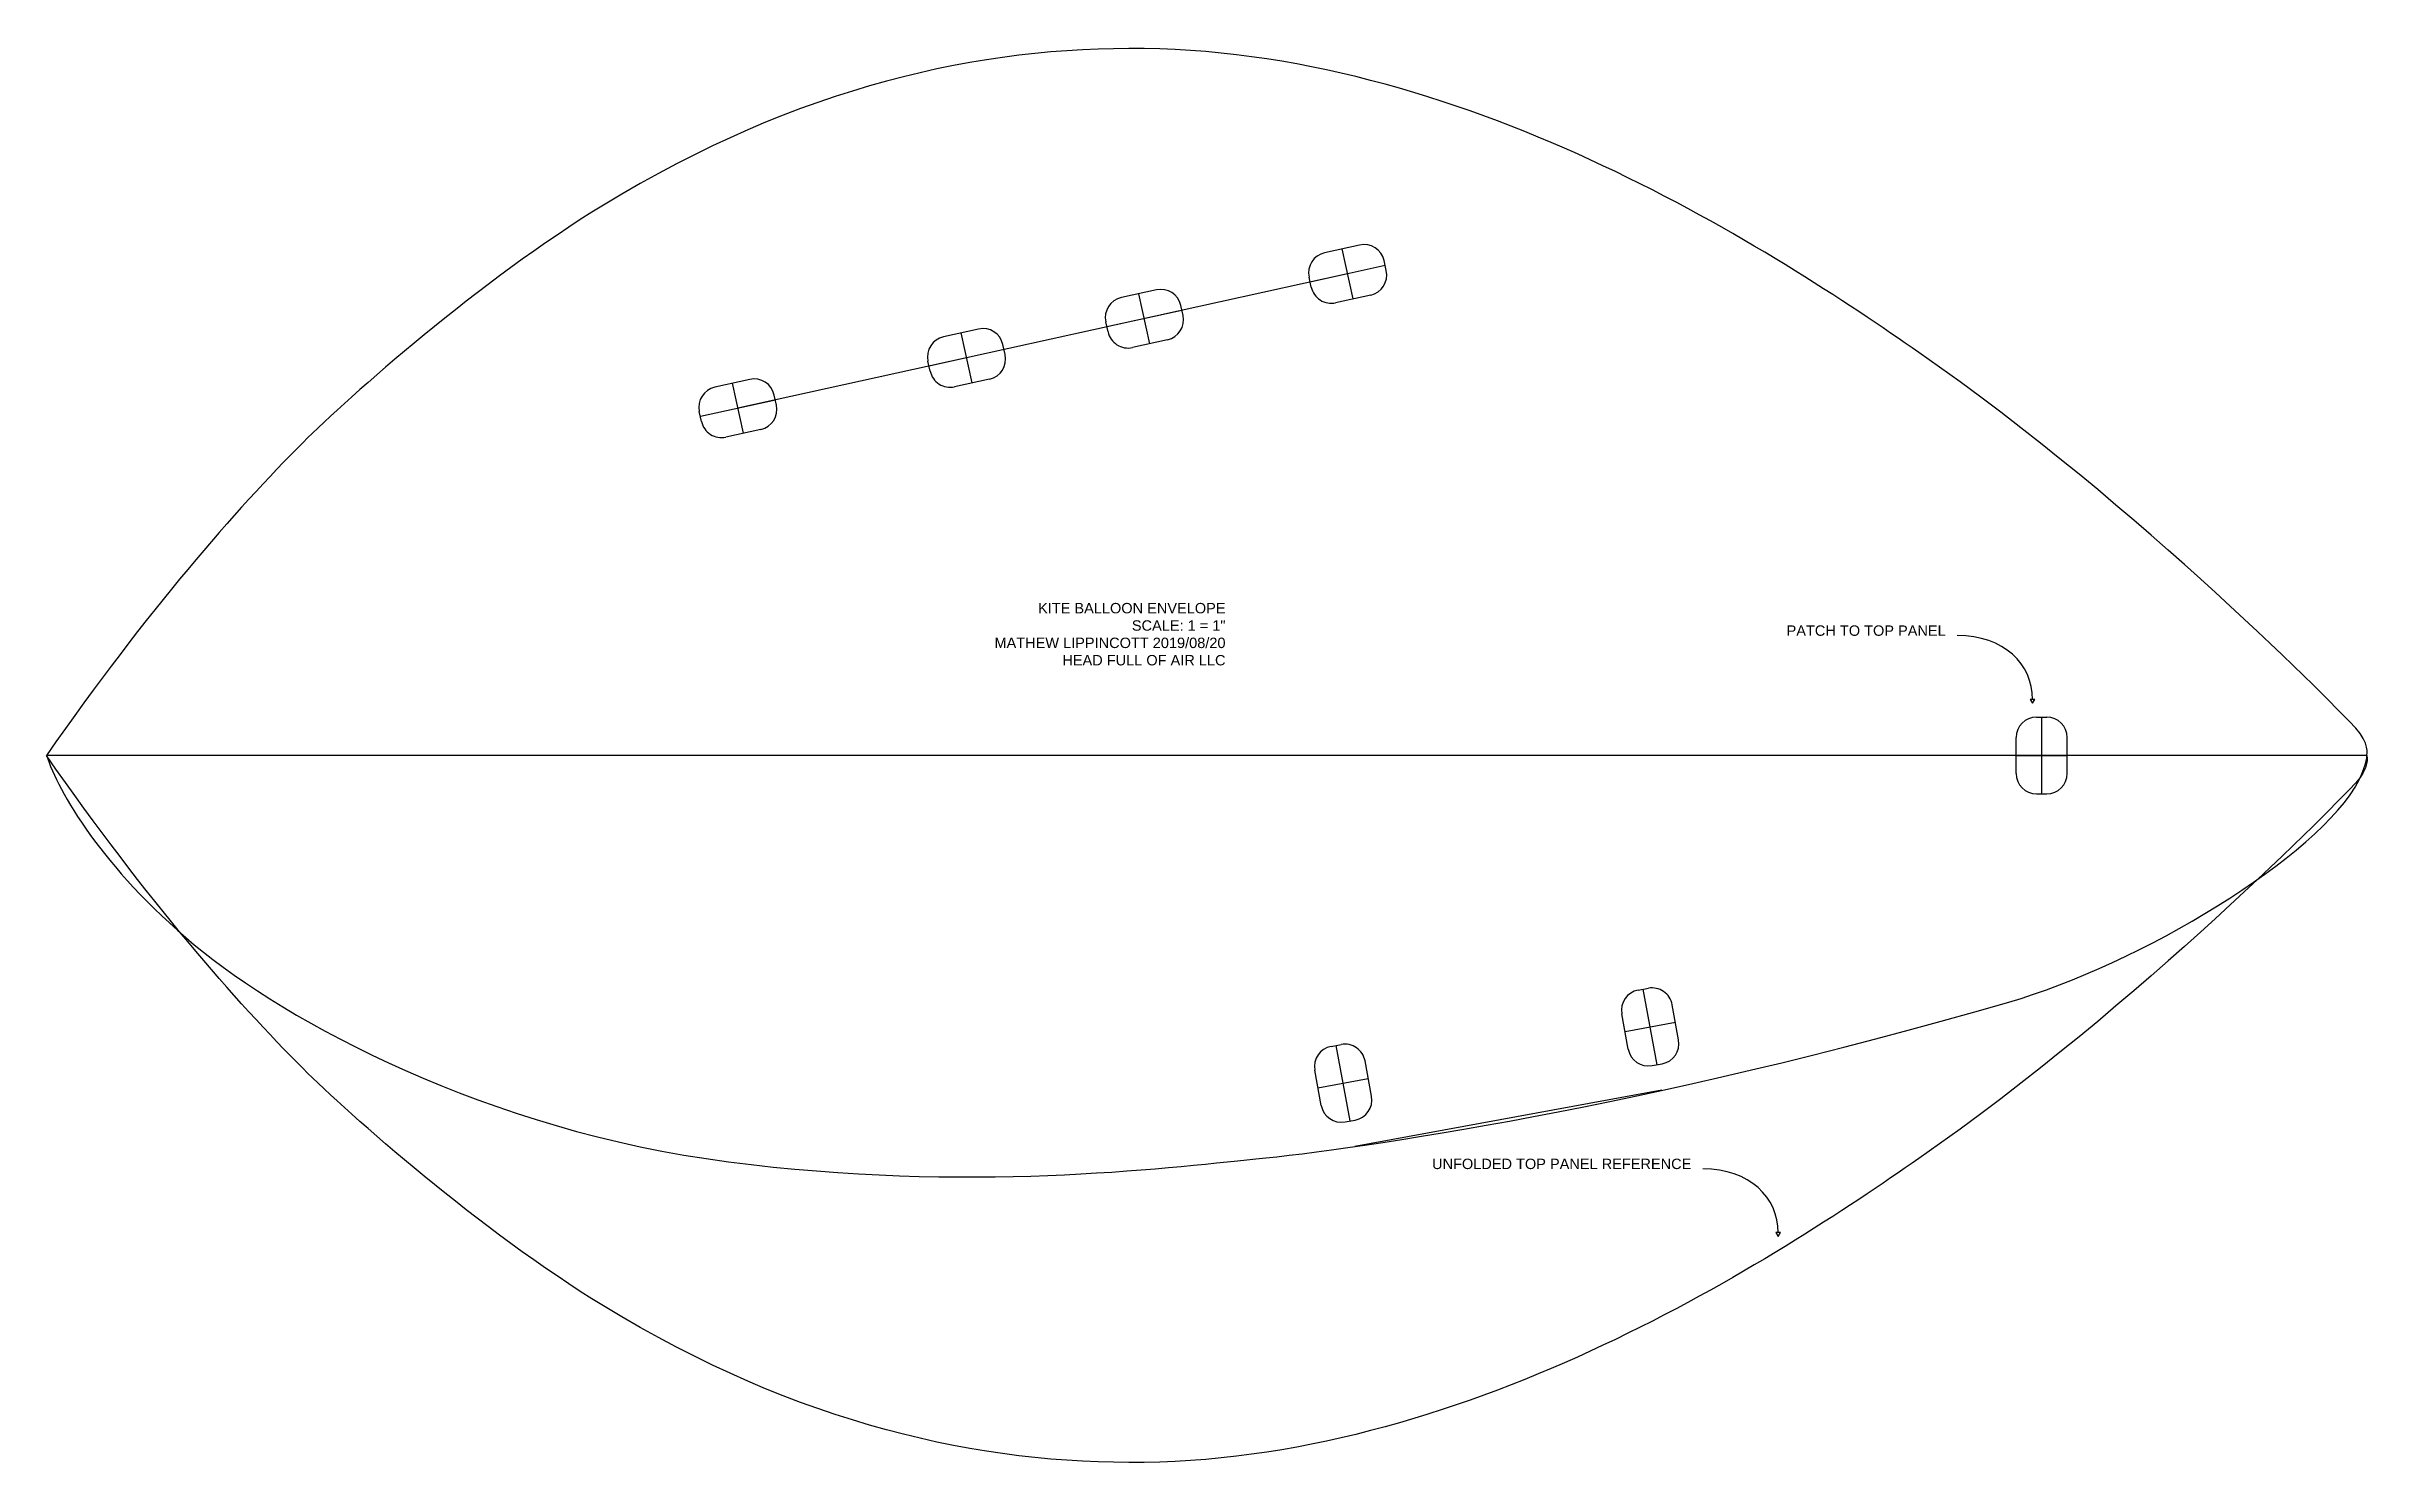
# Model space of a CAD drawing. Header units: inches. Extents: x 0 to 89.3, y -27.3 to 27.3.
import ezdxf

# ---------------------------------------------------------------- set-up
doc = ezdxf.new("R2010")
doc.units = ezdxf.units.IN
doc.header["$MEASUREMENT"] = 0
for name, color, linetype, lineweight, true_color in [('annotation', 3, 'Continuous', 25, 0x00ff00), ('attachment', 4, 'Continuous', 25, 0x00ffff), ('reference', 6, 'Continuous', 25, 0xff00ff), ('v003-trace', 178, 'Continuous', 25, 0x000000)]:
    doc.layers.add(name, color=color, linetype=linetype, lineweight=lineweight, true_color=true_color)
doc.styles.add('textstyle12', font='')
doc.styles.add('textstyle13', font='')
doc.styles.add('textstyle14', font='')
doc.styles.get('textstyle12').set_extended_font_data('Arial')
doc.styles.get('textstyle13').set_extended_font_data('Arial')
doc.styles.get('textstyle14').set_extended_font_data('Arial')

# ---------------------------------------------------------------- blocks, each defined once
blk = doc.blocks.new('patch')
at = {"layer": 'attachment'}
for p, q in [((-0.689, 0.984), (0.689, 0.984)), ((-1.476, 0.197), (-1.476, -0.197)), ((1.476, 0.197), (1.476, -0.197)), ((-0.689, -0.984), (0.689, -0.984))]:
    blk.add_line(p, q, dxfattribs=at)
for centre, start, end in [((-0.689, 0.197), 90, 180), ((0.689, 0.197), 0, 90), ((-0.689, -0.197), 180, 270), ((0.689, -0.197), 270, 0)]:
    blk.add_arc(centre, 0.787, start, end, dxfattribs=at)
at = {"layer": 'reference'}
for p, q in [((0, 0.984), (0, -0.984)), ((-1.476, 0), (1.476, 0))]:
    blk.add_line(p, q, dxfattribs=at)
blk = doc.blocks.new('v3-trace')
at = {"layer": 'reference'}
blk.add_line((89.188, 0), (0, 0), dxfattribs=at)
at = {"layer": 'v003-trace'}
for points in [[(42.195, 27.169), (35.95, 27.25), (28.948, 25.756), (21.413, 21.156)], [(71.966, 15.491), (66.582, 19.225), (54.897, 27.004), (42.195, 27.169)], [(21.413, 21.156), (16.66, 18.255), (11.622, 13.788), (9.864, 12.03)], [(88.762, 1.056), (88.234, 1.613), (80.517, 9.56), (71.966, 15.491)], [(9.864, 12.03), (7.276, 9.442), (3.917, 5.623), (0, 0)], [(89.188, 0), (89.188, 0), (89.29, 0.498), (88.762, 1.056)], [(0, 0), (0.459, -1.373), (2.109, -4.292), (5.683, -7.273)], [(88.891, -0.935), (88.95, -0.821), (89.207, -0.211), (89.188, 0)], [(75.424, -9.477), (80.4, -8.03), (87.355, -3.916), (88.891, -0.935)], [(5.683, -7.273), (9.253, -10.251), (16.924, -14.412), (26.22, -15.616)], [(46.48, -15.505), (50.367, -15.122), (61.403, -13.553), (75.424, -9.477)], [(26.22, -15.616), (35.45, -16.811), (42.952, -15.852), (46.48, -15.505)]]:
    blk.add_open_spline(points, degree=3, dxfattribs=at)
blk = doc.blocks.new('arrow')
at = {"layer": 'annotation'}
for p, q in [((0.087, 0.15), (-0.087, 0.15)), ((-0.087, 0.15), (0, 0)), ((0, 0), (0.087, 0.15))]:
    blk.add_line(p, q, dxfattribs=at)
blk.add_open_spline([(0, 0.15), (0, 1.5), (-1.1, 2.6), (-2.9, 2.6)], degree=3, dxfattribs=at)

msp = doc.modelspace()

# ---------------------------------------------------------------- linework, layer by layer
at = {"layer": 'reference'}
for p, q in [((50.013, 18.51), (35.365, 15.281)), ((35.365, 15.281), (26.575, 13.344)), ((62.088, -12.868), (50.285, -15.031))]:
    msp.add_line(p, q, dxfattribs=at)
for points in [[(9.864, -12.03), (7.276, -9.442), (3.917, -5.623), (0, 0)], [(89.188, 0), (89.188, 0), (89.29, -0.498), (88.762, -1.056)], [(88.762, -1.056), (88.234, -1.613), (80.517, -9.56), (71.966, -15.491)], [(21.413, -21.156), (16.66, -18.255), (11.622, -13.788), (9.864, -12.03)], [(71.966, -15.491), (66.582, -19.225), (54.897, -27.004), (42.195, -27.169)], [(42.195, -27.169), (35.95, -27.25), (28.948, -25.756), (21.413, -21.156)]]:
    msp.add_open_spline(points, degree=3, dxfattribs=at)

# ---------------------------------------------------------------- block references
at = {"layer": 'annotation'}
msp.add_blockref('arrow', (76.339, 2.008), dxfattribs=at)
at = {"layer": 'attachment', "zscale": 0.85211438325, "rotation": 192.42813}
for p in [(50.013, 18.51), (42.201, 16.788), (35.365, 15.281), (26.575, 13.344)]:
    msp.add_blockref('patch', p, dxfattribs=at)
at = {"layer": 'attachment', "rotation": 90}
msp.add_blockref('patch', (76.688, 0), dxfattribs=at)
at = {"layer": 'attachment'}
msp.add_blockref('arrow', (66.562, -18.487), dxfattribs=at)
at = {"layer": 'reference', "rotation": 100.383047}
for p in [(61.642, -10.432), (49.839, -12.595)]:
    msp.add_blockref('patch', p, dxfattribs=at)
at = {"layer": 'v003-trace'}
msp.add_blockref('v3-trace', (0, 0), dxfattribs=at)

# ---------------------------------------------------------------- texts
at = {"layer": 'annotation', "char_height": 0.39999, "attachment_point": 3}
for s, insert, style in [('KITE BALLOON ENVELOPE\\PSCALE: 1 = 1" \\PMATHEW LIPPINCOTT 2019/08/20\\PHEAD FULL OF AIR LLC', (45.318, 5.863), 'textstyle12'), ('PATCH TO TOP PANEL', (73, 5), 'textstyle14'), ('UNFOLDED TOP PANEL REFERENCE', (63.223, -15.495), 'textstyle13')]:
    msp.add_mtext(s, dxfattribs=dict(at, insert=insert, style=style))

doc.saveas('drawing.dxf')
